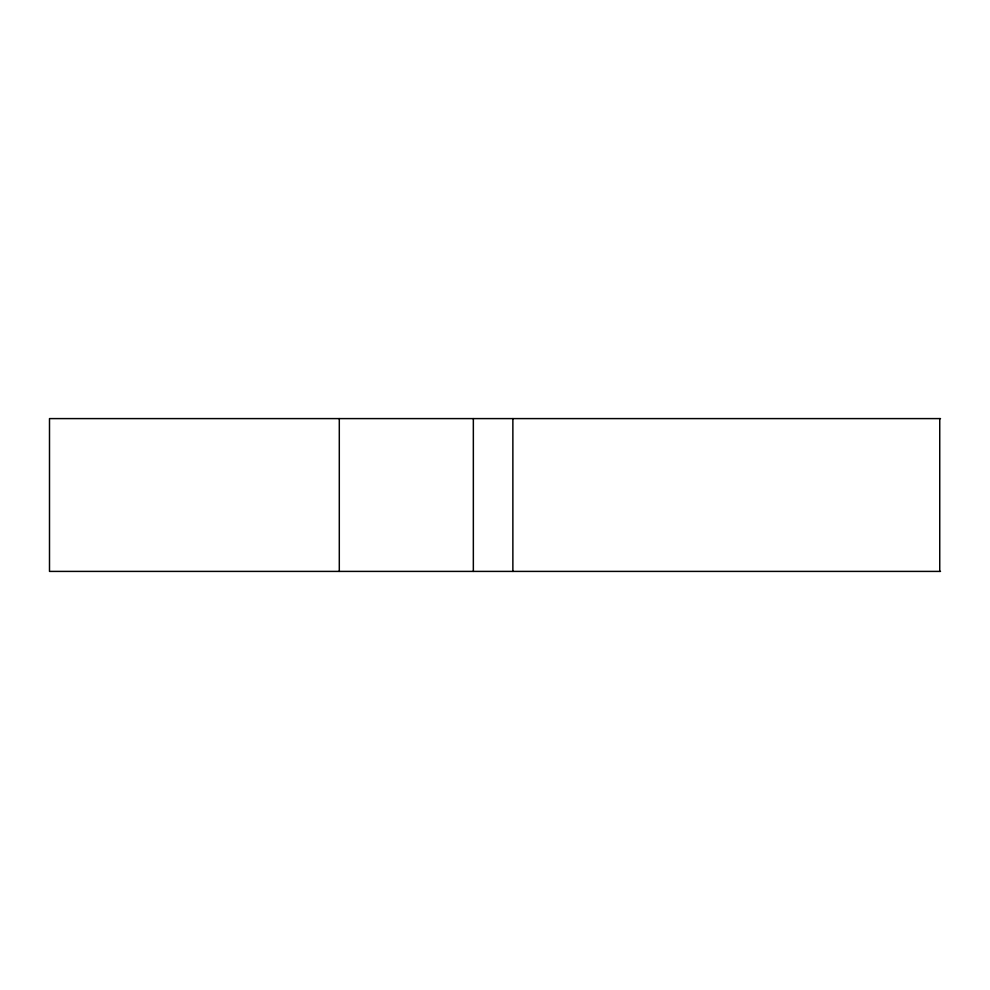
<?xml version="1.0" encoding="UTF-8"?>
<svg xmlns="http://www.w3.org/2000/svg" width="990" height="990" viewBox="0 0 990 990"><rect width="100%" height="100%" fill="white"/><g stroke="black" fill="none" stroke-linecap="round" stroke-linejoin="round"><path stroke-width="1.49" d="M940.5 418.597L49.5 418.597L49.5 571.403L940.5 571.403M939.745 418.597L939.745 571.403M512.87 418.597L512.87 571.403M473.344 418.597L473.344 571.403M339.298 418.597L339.298 571.403"/></g></svg>
